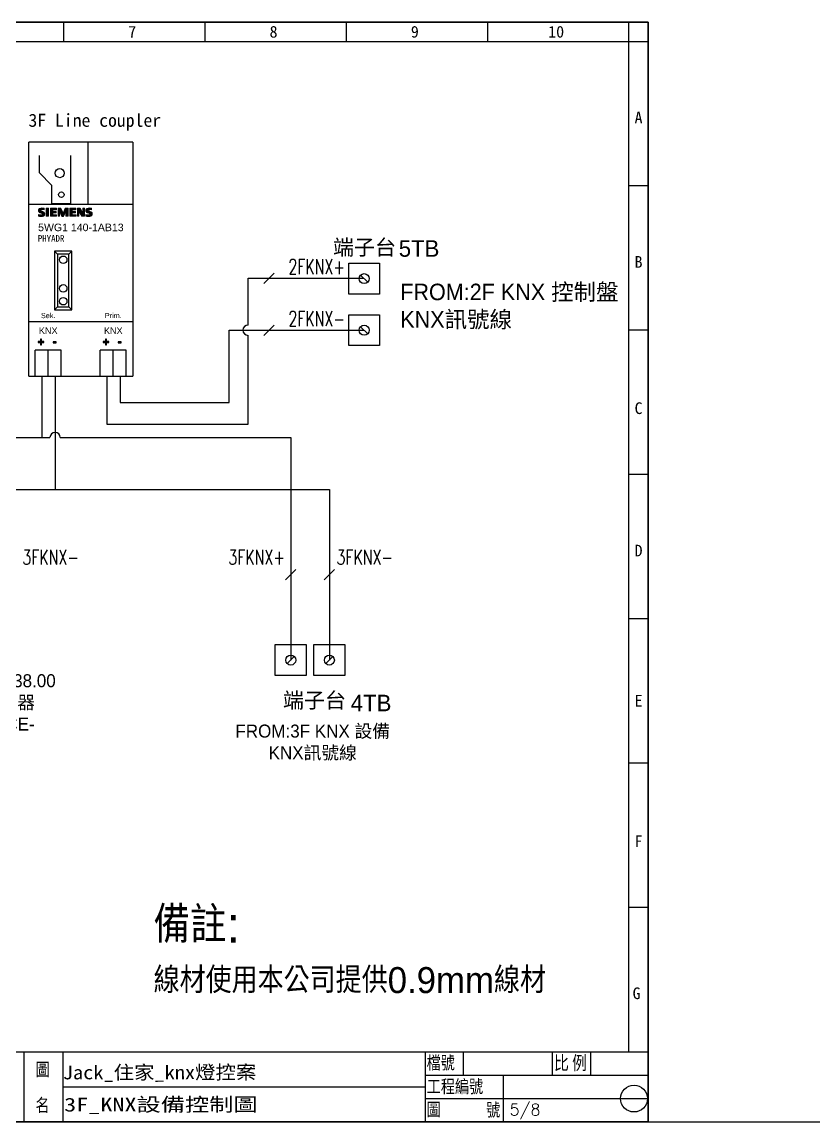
# Model space of a CAD drawing. Header units: millimetres. Extents: x 21506 to 58194, y 6783 to 13041.
# Drawn here: x 42575 to 44590, y 6787 to 9587 of the extents above; entities that cross this region are included whole.
import ezdxf
from ezdxf.enums import TextEntityAlignment as Align

# ---------------------------------------------------------------- set-up
doc = ezdxf.new("R2010")
doc.units = ezdxf.units.MM
doc.linetypes.add('DASH1', pattern=[1.5, 1, -0.5])
for name, color, linetype in [('075KW40IMRV50U03AFO80B4B5', 7, 'Continuous'), ('5', 5, 'Continuous'), ('90000_FRAME', 7, 'Continuous'), ('AHU新增', 7, 'Continuous'), ('DIM', 2, 'Continuous'), ('TEXT', 11, 'Continuous')]:
    doc.layers.add(name, color=color, linetype=linetype)
doc.layers.add('Rahmen', color=7, linetype='Continuous', plot=False)
doc.styles.add('ARIAL', font='arial.ttf')
doc.styles.add('chineset', font='ds1.shx', dxfattribs={"bigfont": 'chineset.shx'})
doc.styles.add('LMP', font='COMPLEX', dxfattribs={"bigfont": 'LFP'})
doc.styles.get("Standard").update_dxf_attribs({"font": ''})
doc.styles.add('T2', font='simplex', dxfattribs={"bigfont": 'stsl'})
doc.styles.get('Standard').set_extended_font_data('MingLiU')

# ---------------------------------------------------------------- blocks, each defined once
blk = doc.blocks.new('Siemens-Logo')
h = blk.add_hatch(color=113)
h.dxf.hatch_style = 1
h.paths.add_polyline_path([(1.95, 1.66, 0.03624), (1.36, 1.95, -0.049474), (1.04, 2.09, -0.066567), (0.92, 2.19, -0.316832), (0.88, 2.42, -0.205242), (1.05, 2.54, -0.084425), (1.54, 2.57, -0.055427), (2.2, 2.42), (2.2, 3.04, 0.037682), (1.3, 3.15, 0.150366), (0.41, 2.94, 0.029244), (0.31, 2.87), (0.13, 2.69, 0.103665), (0, 2.42, 0.138785), (0, 1.95, 0.135749), (0.22, 1.57, 0.067252), (0.53, 1.35, 0.018513), (1, 1.13, -0.008982), (1.38, 0.96, -0.618592), (1.44, 0.57, -0.078609), (1.22, 0.5, -0.146008), (0, 0.63), (0, 0, 0.124503), (1.54, -0.09, 0.129248), (2.16, 0.24, 0.077088), (2.33, 0.47, 0.217145), (2.33, 1.24, 0.147333)])
h = blk.add_hatch(color=113)
h.dxf.hatch_style = 1
h.paths.add_polyline_path([(3.86, 3.07), (2.92, 3.07), (2.92, -0.06), (3.86, -0.06)])
h = blk.add_hatch(color=113)
h.dxf.hatch_style = 1
h.paths.add_polyline_path([(4.58, -0.06), (6.93, -0.06), (6.93, 0.53), (5.49, 0.53), (5.49, 1.27), (6.71, 1.27), (6.71, 1.79), (5.49, 1.79), (5.49, 2.49), (6.9, 2.49), (6.9, 3.07), (4.58, 3.07)])
h = blk.add_hatch(color=113)
h.dxf.hatch_style = 1
h.paths.add_polyline_path([(8.09, 1.95), (8.97, -0.09), (9.54, -0.09), (10.42, 1.98), (10.42, -0.06), (11.33, -0.06), (11.33, 3.07), (10.2, 3.07), (9.41, 1.16), (8.6, 3.07), (7.47, 3.07), (7.47, -0.06), (8.09, -0.06)])
h = blk.add_hatch(color=113)
h.dxf.hatch_style = 1
h.paths.add_polyline_path([(12.96, 2.49), (14.37, 2.49), (14.37, 3.07), (12.05, 3.07), (12.05, -0.06), (14.4, -0.06), (14.4, 0.53), (12.96, 0.53), (12.96, 1.27), (14.18, 1.27), (14.18, 1.79), (12.96, 1.79)])
h = blk.add_hatch(color=113)
h.dxf.hatch_style = 1
h.paths.add_polyline_path([(15.54, 1.95), (16.67, -0.06), (17.68, -0.06), (17.68, 3.07), (17.05, 3.07), (17.05, 1.13), (15.94, 3.07), (14.92, 3.07), (14.92, -0.06), (15.54, -0.06)])
h = blk.add_hatch(color=113)
h.dxf.hatch_style = 1
h.paths.add_polyline_path([(19.09, 2.42, -0.205242), (19.26, 2.54, -0.084425), (19.75, 2.57, -0.055427), (20.41, 2.42), (20.41, 3.04, 0.037682), (19.51, 3.15, 0.150366), (18.62, 2.94, 0.088866), (18.34, 2.7, 0.106595), (18.21, 2.42, 0.138787), (18.21, 1.95, 0.135749), (18.43, 1.57, 0.067252), (18.74, 1.35, 0.018513), (19.22, 1.13, -0.008982), (19.59, 0.96, -0.618592), (19.65, 0.57, -0.078609), (19.43, 0.5, -0.146008), (18.21, 0.63), (18.21, 0, 0.124503), (19.75, -0.09, 0.129248), (20.38, 0.24, 0.077088), (20.54, 0.47, 0.217145), (20.54, 1.24, 0.147333), (20.16, 1.66, 0.03624), (19.57, 1.95, -0.049474), (19.25, 2.09, -0.066567), (19.13, 2.19, -0.316832)])
at = {"layer": '90000_FRAME', "color": 113, "linetype": 'Continuous', "lineweight": 13}
for p, q in [((0, 0), (0, 0.63)), ((0.13, 2.69), (0.31, 2.87)), ((2.2, 2.42), (2.2, 3.04)), ((2.92, 3.07), (2.92, -0.06)), ((2.92, 3.07), (3.86, 3.07)), ((3.86, 3.07), (3.86, -0.06)), ((4.58, 3.07), (4.58, -0.06)), ((6.9, 3.07), (4.58, 3.07)), ((6.9, 2.49), (5.49, 2.49)), ((5.49, 2.49), (5.49, 1.79)), ((6.71, 1.79), (5.49, 1.79)), ((6.71, 1.27), (5.49, 1.27)), ((5.49, 1.27), (5.49, 0.53)), ((6.93, 0.53), (5.49, 0.53)), ((6.71, 1.79), (6.71, 1.27)), ((6.9, 3.07), (6.9, 2.49)), ((6.93, 0.53), (6.93, -0.06)), ((7.47, -0.06), (7.47, 3.07)), ((8.6, 3.07), (7.47, 3.07)), ((8.97, -0.09), (8.09, 1.95)), ((8.09, -0.06), (8.09, 1.95)), ((8.6, 3.07), (9.41, 1.16)), ((10.2, 3.07), (9.41, 1.16)), ((10.42, 1.98), (9.54, -0.09)), ((11.33, 3.07), (10.2, 3.07)), ((10.42, 1.98), (10.42, -0.06)), ((11.33, 3.07), (11.33, -0.06)), ((12.05, 3.07), (12.05, -0.06)), ((14.37, 3.07), (12.05, 3.07)), ((14.37, 2.49), (12.96, 2.49)), ((12.96, 2.49), (12.96, 1.79)), ((14.18, 1.79), (12.96, 1.79)), ((14.18, 1.27), (12.96, 1.27)), ((12.96, 1.27), (12.96, 0.53)), ((14.4, 0.53), (12.96, 0.53)), ((14.18, 1.79), (14.18, 1.27)), ((14.37, 3.07), (14.37, 2.49)), ((14.4, 0.53), (14.4, -0.06)), ((14.92, -0.06), (14.92, 3.07)), ((15.94, 3.07), (14.92, 3.07)), ((16.67, -0.06), (15.54, 1.95)), ((15.54, -0.06), (15.54, 1.95)), ((15.94, 3.07), (17.05, 1.13)), ((17.68, 3.07), (17.05, 3.07)), ((17.05, 3.07), (17.05, 1.13)), ((17.68, 3.07), (17.68, -0.06)), ((18.21, 0), (18.21, 0.63)), ((20.41, 2.42), (20.41, 3.04)), ((2.92, -0.06), (3.86, -0.06)), ((4.58, -0.06), (6.93, -0.06)), ((7.47, -0.06), (8.09, -0.06)), ((8.97, -0.09), (9.54, -0.09)), ((11.33, -0.06), (10.42, -0.06)), ((12.05, -0.06), (14.4, -0.06)), ((14.92, -0.06), (15.54, -0.06)), ((17.68, -0.06), (16.67, -0.06))]:
    blk.add_line(p, q, dxfattribs=at)
for centre, radius, start, end in [((0.83, 2.18), 0.864, 164.1975, 195.8025), ((0.72, 2.25), 0.739, 142.8139, 167.1523), ((0.79, 2.15), 0.817, 194.7952, 225.7177), ((0.82, 2.61), 2.15, 247.53, 280.758), ((0.94, 3), 3.14, 252.5939, 280.9817), ((0.95, 2.05), 1.04, 121.2141, 141.5255), ((1.19, 2.62), 1.43, 227.3119, 242.704), ((1.2, 1.59), 1.56, 86.2218, 120.4273), ((3.73, 7.59), 7.02, 242.862, 247.1042), ((1.06, 2.33), 0.2, 154.44, 221.8202), ((1.11, 2.28), 0.271, 102.8288, 149.226), ((1.33, 2.58), 0.572, 222.776, 239.0362), ((-3.39, -9.43), 11.44, 65.3415, 67.3998), ((1.92, 3.64), 1.78, 240.0482, 251.378), ((1.39, 1.13), 1.45, 84.04, 103.3428), ((1.13, 1.23), 0.734, 277.71, 295.6885), ((1.02, -2.83), 5.98, 78.6827, 87.3148), ((-0.33, -2.25), 4.53, 59.902, 68.2036), ((1.31, 0.75), 0.225, 305.5032, 72.4653), ((1.16, -0.47), 3.06, 70.2626, 82.9524), ((1.24, 1.27), 1.39, 282.4058, 311.8644), ((1.44, 0.81), 0.993, 25.9563, 59.4835), ((1.49, 0.89), 0.946, 315.8905, 333.5229), ((1.49, 0.86), 0.928, 335.3868, 24.3915), ((19.04, 2.18), 0.864, 164.1975, 195.8025), ((18.93, 2.25), 0.739, 142.8139, 167.1523), ((19, 2.15), 0.817, 194.7952, 225.7177), ((19.03, 2.61), 2.15, 247.53, 280.758), ((19.15, 3), 3.14, 252.5939, 280.9817), ((19.16, 2.05), 1.04, 121.2141, 141.5255), ((19.4, 2.62), 1.43, 227.3119, 242.704), ((19.41, 1.59), 1.56, 86.2218, 120.4273), ((21.94, 7.59), 7.02, 242.862, 247.1042), ((19.27, 2.33), 0.2, 154.44, 221.8202), ((19.32, 2.28), 0.271, 102.8288, 149.226), ((19.54, 2.58), 0.572, 222.776, 239.0362), ((14.82, -9.43), 11.44, 65.3415, 67.3998), ((20.14, 3.64), 1.78, 240.0482, 251.378), ((19.6, 1.13), 1.45, 84.04, 103.3428), ((19.34, 1.23), 0.734, 277.71, 295.6885), ((19.23, -2.83), 5.98, 78.6827, 87.3148), ((17.89, -2.25), 4.53, 59.902, 68.2036), ((19.52, 0.75), 0.225, 305.5032, 72.4653), ((19.37, -0.47), 3.06, 70.2626, 82.9524), ((19.45, 1.27), 1.39, 282.4058, 311.8644), ((19.65, 0.81), 0.993, 25.9563, 59.4835), ((19.7, 0.89), 0.946, 315.8905, 333.5229), ((19.7, 0.86), 0.928, 335.3868, 24.3915)]:
    blk.add_arc(centre, radius, start, end, dxfattribs=at)

msp = doc.modelspace()

# ---------------------------------------------------------------- hatches: boundary and pattern name
for points in [[(42615.885, 8770.653), (42621.821, 8770.653), (42621.821, 8764.83), (42624.302, 8764.83), (42624.302, 8770.653), (42630.196, 8770.653), (42630.196, 8773.134), (42624.302, 8773.134), (42624.302, 8778.957), (42621.821, 8778.957), (42621.821, 8773.134), (42615.885, 8773.134)], [(42653.86, 8772.796), (42653.86, 8770.12), (42661.928, 8770.12), (42661.928, 8772.796)], [(42781.282, 8770.653), (42787.218, 8770.653), (42787.218, 8764.83), (42789.699, 8764.83), (42789.699, 8770.653), (42795.593, 8770.653), (42795.593, 8773.134), (42789.699, 8773.134), (42789.699, 8778.957), (42787.218, 8778.957), (42787.218, 8773.134), (42781.282, 8773.134)], [(42819.256, 8772.796), (42819.256, 8770.12), (42827.325, 8770.12), (42827.325, 8772.796)]]:
    msp.add_hatch(color=250).paths.add_polyline_path(points)

# ---------------------------------------------------------------- linework, layer by layer
at = {"color": 7}
for p, q in [((44168.105, 9586.62), (40159.679, 9586.62)), ((42680.727, 9586.62), (42680.727, 9536.975)), ((43040.16, 9586.62), (43040.16, 9536.975)), ((43399.593, 9586.62), (43399.593, 9536.975)), ((43759.027, 9586.62), (43759.027, 9536.975)), ((44118.46, 6965.341), (44118.46, 9586.62)), ((44168.105, 9586.62), (44168.105, 6786.617)), ((40159.679, 9536.974), (44168.105, 9536.975)), ((44168.105, 9169.599), (44118.46, 9169.599)), ((44168.105, 8802.222), (44118.46, 8802.222)), ((44168.105, 8434.846), (44118.46, 8434.846)), ((44168.105, 8067.47), (44118.46, 8067.47)), ((44168.105, 7700.093), (44118.46, 7700.093)), ((44168.105, 7332.717), (44118.46, 7332.717)), ((40159.679, 6965.34), (44168.105, 6965.341)), ((42579.451, 6965.34), (42579.451, 6786.617)), ((42678.742, 6965.34), (42678.742, 6786.617)), ((43600.564, 6965.341), (43600.564, 6786.617)), ((43697.138, 6965.341), (43697.138, 6905.766)), ((43924.427, 6905.766), (43924.427, 6965.341)), ((44021.001, 6965.341), (44021.001, 6905.766)), ((43600.564, 6905.766), (44168.105, 6905.766)), ((43799.146, 6905.766), (43799.146, 6786.617)), ((43600.564, 6846.191), (44168.105, 6846.192)), ((40159.679, 6786.617), (44168.105, 6786.617))]:
    msp.add_line(p, q, dxfattribs=at)
for p, q in [((40159.679, 9586.62), (44168.105, 9586.62)), ((44168.105, 9586.62), (44168.105, 6786.617)), ((44168.105, 6786.617), (44168.105, 9586.62)), ((42592.065, 8685.145), (42592.065, 9280.573)), ((42856.7, 9280.573), (42592.065, 9280.573)), ((42742.024, 9280.573), (42742.024, 9121.792)), ((42856.7, 9280.573), (42856.7, 8685.145)), ((42618.528, 9247.163), (42618.528, 9203.498)), ((42699.389, 9124.769), (42699.389, 9247.163)), ((42618.528, 9203.498), (42650.872, 9170.419)), ((42650.872, 9124.769), (42650.872, 9170.419)), ((42856.7, 9121.792), (42592.065, 9121.792)), ((42650.872, 9124.769), (42699.389, 9124.769)), ((42702.027, 9003.037), (42657.48, 9003.037)), ((42657.48, 9003.037), (42657.48, 8854.18)), ((42665.566, 8995.76), (42657.48, 9003.037)), ((42693.941, 8995.76), (42665.566, 8995.76)), ((42665.566, 8995.76), (42665.566, 8861.458)), ((42693.941, 8995.76), (42702.027, 9003.037)), ((42693.941, 8861.458), (42693.941, 8995.76)), ((42702.027, 8854.18), (42702.027, 9003.037)), ((42665.566, 8861.458), (42657.48, 8854.18)), ((42657.48, 8854.18), (42702.027, 8854.18)), ((42665.566, 8861.458), (42693.941, 8861.458)), ((42693.941, 8861.458), (42702.027, 8854.18)), ((42592.065, 8824.078), (42856.7, 8824.078)), ((43102.064, 8618.248), (43102.064, 8802.08)), ((43102.064, 8802.08), (43445.274, 8802.08)), ((42592.065, 8685.145), (42856.7, 8685.145)), ((42824.659, 8618.248), (43102.064, 8618.248)), ((42472.557, 8396.556), (43356.824, 8396.556)), ((44168.105, 6786.617), (40159.679, 6786.617)), ((44168.105, 6786.617), (44823.077, 6786.617))]:
    msp.add_line(p, q)
at = {"color": 1}
for p, q in [((43150.025, 8815.146), (43150.025, 8934.398)), ((43150.025, 8934.398), (43444.293, 8934.383)), ((43150.025, 8562.978), (43150.025, 8788.948)), ((42625.144, 8685.145), (42625.144, 8528.874)), ((42790.541, 8685.145), (42790.541, 8562.978)), ((42790.541, 8562.978), (43150.025, 8562.978)), ((41811.259, 8528.874), (42646.163, 8528.874)), ((42672.361, 8528.874), (43258.646, 8528.874)), ((43258.646, 8528.874), (43258.646, 7962.418))]:
    msp.add_line(p, q, dxfattribs=at)
at = {"color": 0}
for p, q in [((42608.604, 8685.145), (42608.604, 8751.303)), ((42674.763, 8751.303), (42608.604, 8751.303)), ((42774.001, 8685.145), (42774.001, 8751.303)), ((42840.16, 8751.303), (42774.001, 8751.303))]:
    msp.add_line(p, q, dxfattribs=at)
at = {"color": 0, "linetype": 'Continuous'}
for p, q in [((42641.684, 8685.145), (42641.684, 8751.303)), ((42674.763, 8685.145), (42674.763, 8751.303)), ((42807.081, 8685.145), (42807.081, 8751.303)), ((42840.16, 8685.145), (42840.16, 8751.303))]:
    msp.add_line(p, q, dxfattribs=at)
at = {"color": 7, "linetype": 'DASH1'}
msp.add_line((42678.742, 6875.979), (43600.564, 6875.979), dxfattribs=at)
for points in [[(43484.573, 8972.7), (43484.573, 8894.103), (43405.976, 8894.103), (43405.976, 8972.7)], [(43484.573, 8841.379), (43484.573, 8762.782), (43405.976, 8762.782), (43405.976, 8841.379)], [(43219.348, 8001.717), (43297.944, 8001.717), (43297.944, 7923.12), (43219.348, 7923.12)], [(43317.525, 8001.717), (43396.122, 8001.717), (43396.122, 7923.12), (43317.525, 7923.12)]]:
    msp.add_lwpolyline(points, close=True)
at = {"color": 7}
for points in [[(42615.885, 8770.653), (42621.821, 8770.653), (42621.821, 8764.83), (42624.302, 8764.83), (42624.302, 8770.653), (42630.196, 8770.653), (42630.196, 8773.134), (42624.302, 8773.134), (42624.302, 8778.957), (42621.821, 8778.957), (42621.821, 8773.134), (42615.885, 8773.134), (42615.885, 8770.653)], [(42781.282, 8770.653), (42787.218, 8770.653), (42787.218, 8764.83), (42789.699, 8764.83), (42789.699, 8770.653), (42795.593, 8770.653), (42795.593, 8773.134), (42789.699, 8773.134), (42789.699, 8778.957), (42787.218, 8778.957), (42787.218, 8773.134), (42781.282, 8773.134), (42781.282, 8770.653)]]:
    msp.add_lwpolyline(points, dxfattribs=at)
for points in [[(42653.86, 8772.796), (42653.86, 8770.12), (42661.928, 8770.12), (42661.928, 8772.796)], [(42819.256, 8772.796), (42819.256, 8770.12), (42827.325, 8770.12), (42827.325, 8772.796)]]:
    msp.add_lwpolyline(points, close=True, dxfattribs=at)
for centre, radius in [((42671.088, 9201.844), 11.507), ((42675.131, 9147.263), 6.974), ((42679.79, 8981.37), 9.589), ((42679.79, 8908.596), 9.589), ((42679.79, 8875.847), 9.589)]:
    msp.add_circle(centre, radius)
at = {"color": 1}
for centre, start, end in [((43150.025, 8802.047), 90, 270), ((42659.262, 8528.874), 0, 180)]:
    msp.add_arc(centre, 13.099, start, end, dxfattribs=at)
at = {"layer": '075KW40IMRV50U03AFO80B4B5', "color": 0}
msp.add_circle((44131.718, 6846.192), 34.075, dxfattribs=at)
at = {"layer": 'AHU新增'}
for p, q in [((42659.262, 8685.145), (42659.262, 8396.556)), ((42824.659, 8685.145), (42824.659, 8618.248)), ((43356.824, 8396.556), (43356.824, 7962.418))]:
    msp.add_line(p, q, dxfattribs=at)
at = {"layer": 'DIM', "color": 0}
for p, q in [((43454.269, 8924.407), (43436.28, 8942.396)), ((43454.269, 8793.086), (43436.28, 8811.075)), ((43267.641, 7971.413), (43249.651, 7953.424)), ((43365.818, 7971.413), (43347.829, 7953.424))]:
    msp.add_line(p, q, dxfattribs=at)
for centre in [(43445.274, 8933.401), (43445.274, 8802.08), (43258.646, 7962.418), (43356.823, 7962.418)]:
    msp.add_circle(centre, 12.72, dxfattribs=at)
at = {"layer": 'TEXT'}
for p, q in [((43215.975, 8947.184), (43189.818, 8921.027)), ((43215.975, 8814.866), (43189.818, 8788.709)), ((43271.721, 8192.765), (43245.564, 8166.608)), ((43369.898, 8192.765), (43343.741, 8166.608))]:
    msp.add_line(p, q, dxfattribs=at)

# ---------------------------------------------------------------- block references
at = {"xscale": 6.6158742611175, "yscale": 6.6158742611175, "zscale": 6.6158742611175}
msp.add_blockref('Siemens-Logo', (42617.101, 9092.367), dxfattribs=at)

# ---------------------------------------------------------------- texts
at = {"color": 7, "oblique": 0, "width": 1}
for s, height, p in [('8', 29.787, (43214.86, 9546.904)), ('9', 29.787, (43574.293, 9546.904)), ('10', 29.7873, (43933.726, 9546.904)), ('7', 29.787, (42855.427, 9546.904))]:
    msp.add_text(s, height=height, rotation=0.000118, dxfattribs=at).set_placement(p, align=Align.CENTER)
at = {"color": 7, "width": 1}
for s, oblique, p in [('A', 0, (44143.282, 9343.358)), ('B', 0, (44143.282, 8975.981)), ('C', 360, (44143.282, 8603.64)), ('D', 360, (44143.282, 8241.229)), ('E', 360, (44143.283, 7858.959))]:
    msp.add_text(s, height=29.787, rotation=0.000118, dxfattribs=dict(at, oblique=oblique)).set_placement(p, align=Align.MIDDLE)
at = {"style": 'ARIAL'}
msp.add_text('5WG1 140-1AB13', height=19.18604, dxfattribs=at).set_placement((42615.975, 9054.192))
at = {"color": 7, "style": 'ARIAL'}
for s, height, p in [('Sek.', 13.2317, (42641.684, 8839.368)), ('Prim.', 13.2317, (42807.081, 8839.368)), ('KNX', 16.5397, (42641.684, 8800.922)), ('KNX', 16.5397, (42807.081, 8800.922))]:
    msp.add_text(s, height=height, dxfattribs=at).set_placement(p, align=Align.MIDDLE_CENTER)
at = {"color": 7, "width": 1}
for s, p in [('F', (44143.283, 7501.511)), ('G', (44138.318, 7114.277))]:
    msp.add_text(s, height=29.787, rotation=0.000118, dxfattribs=at).set_placement(p, align=Align.MIDDLE)
at = {"color": 7, "style": 'T2', "width": 1}
for s, height, p in [('檔號', 37.7305, (43604.166, 6917.5)), ('比', 39.716, (43928.33, 6915.842)), ('例', 39.716, (43974.298, 6915.842)), ('工程編號', 37.7305, (43604.513, 6856.916)), ('名', 37.731, (42609.227, 6809.112)), ('圖', 37.731, (43604.314, 6798.293))]:
    msp.add_text(s, height=height, rotation=0.000118, dxfattribs=at).set_placement(p)
at = {"color": 7, "style": 'T2', "oblique": 360, "width": 1}
for s, p in [('圖', (42609.611, 6899.983)), ('號', (43755.659, 6797.524))]:
    msp.add_text(s, height=37.731, rotation=0.000118, dxfattribs=at).set_placement(p)
at = {"color": 7}
for s, width, p, p2 in [('Jack_住家_knx燈控案', 1.000741, (42678.742, 6895.164), (43170.959, 6895.914)), ('3F_KNX設備控制圖', 1.18838, (42682.106, 6813.297), (43174.323, 6814.047))]:
    msp.add_text(s, height=34.78567, rotation=0.08732, dxfattribs=dict(at, width=width)).set_placement(p, p2, align=Align.FIT)
at = {"color": 7, "style": 'T2'}
msp.add_text('5/8', height=29.4737, rotation=0.000118, dxfattribs=at).set_placement((43815.41, 6803.492))
at = {"insert": (42591.352, 9352.929), "char_height": 33.07937, "width": 463.92311, "attachment_point": 1}
msp.add_mtext('{\\C6;3F Line coupler}', dxfattribs=at)
at = {"color": 7, "char_height": 39.29829, "width": 302.30307, "attachment_point": 5}
for insert in [(43446.141, 9010.974), (43318.818, 7858.023)]:
    msp.add_mtext('{\\fMicrosoft JhengHei|b0|i0|c136|p34;端子台}', dxfattribs=dict(at, insert=insert))
at = {"color": 2}
for s, insert, char_height, width, attachment_point in [('{\\fPMingLiU|b0|i0|c136|p18;\\C0;FROM:2F KNX 控制盤\\PKNX訊號線}', (43537.11, 8862.302), 41.91818, 524.13888, 4), ('{\\fPMingLiU|b0|i0|c136|p18;\\C0;TO:POL638.00\\P3F控制器\\PCE+  CE-}', (42515.193, 7854.531), 33.07937, 481.51102, 5), ('{\\fPMingLiU|b0|i0|c136|p18;\\C0;FROM:3F KNX 設備\\PKNX訊號線}', (43314.381, 7752.322), 33.07937, 481.51102, 5)]:
    msp.add_mtext(s, dxfattribs=dict(at, insert=insert, char_height=char_height, width=width, attachment_point=attachment_point))
at = {"color": 3, "insert": (42909.73, 7224.56), "char_height": 92.62224, "width": 1208.72946, "attachment_point": 4}
msp.add_mtext('{\\Fds1.shx,chineset.shx|c136;備註:\\P\\H0.7143x;線材使用本公司提供0.9mm線材}', dxfattribs=at)
at = {"layer": '5', "color": 0, "style": 'LMP', "width": 0.7}
for s, p in [('2FKNX+', (43396.161, 8963.788)), ('2FKNX-', (43396.161, 8831.471))]:
    msp.add_text(s, height=37.666, rotation=0.000006, dxfattribs=at).set_placement(p, align=Align.MIDDLE_RIGHT)
for s, p in [('3FKNX-', (42575.868, 8224.289)), ('3FKNX+', (43099.897, 8224.289)), ('3FKNX-', (43375.057, 8224.289))]:
    msp.add_text(s, height=37.666, rotation=0.000006, dxfattribs=at).set_placement(p, align=Align.MIDDLE_LEFT)
at = {"layer": 'Rahmen'}
msp.add_attdef('PHYADR', text='PhyAdr', height=16.5397, dxfattribs=at).set_placement((42615.22, 9035.786), align=Align.MIDDLE_LEFT)
at = {"layer": 'TEXT', "color": 1, "style": 'chineset'}
for s, p in [('5TB', (43533.308, 9010.128)), ('4TB', (43411.244, 7853.121))]:
    msp.add_text(s, height=42.1431, dxfattribs=at).set_placement(p, align=Align.MIDDLE_LEFT)

doc.saveas('drawing.dxf')
